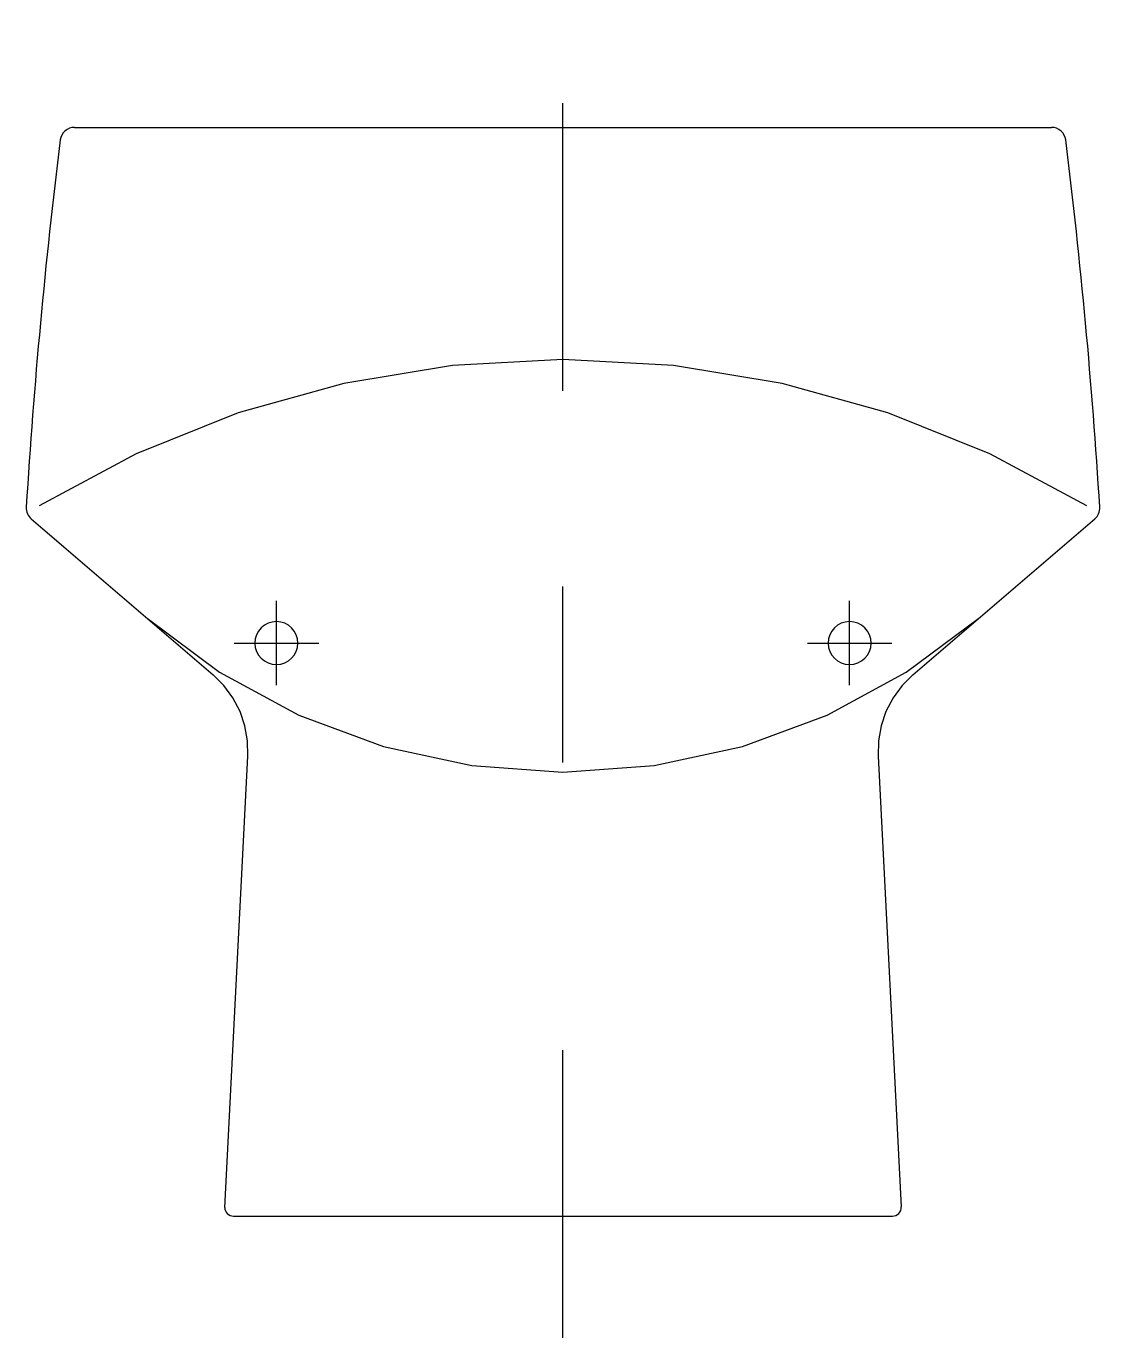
# Model space of a CAD drawing. Extents: x -347.218 to -346.845, y 283.273 to 283.729.
import ezdxf

# ---------------------------------------------------------------- set-up
doc = ezdxf.new("R2010")
doc.units = 0
doc.header["$LTSCALE"] = 0.278829
doc.header["$MEASUREMENT"] = 0
doc.linetypes.add('AXES', pattern=[0.54, 0.3, -0.08, 0.08, -0.08])
doc.linetypes.add('CONTINU', pattern=[0])
doc.layers.get('0').update_dxf_attribs({"linetype": 'CONTINUOUS'})
doc.layers.add('DECA_EIXOS', color=5, linetype='AXES')

msp = doc.modelspace()

# ---------------------------------------------------------------- linework, layer by layer
at = {"linetype": 'CONTINU'}
for points in [[(-347.20421, 283.69261, 0.185996), (-347.20584, 283.68952)], [(-347.2009, 283.69388, 0.180506), (-347.20421, 283.69261)], [(-346.85812, 283.69261, 0.179735), (-346.86144, 283.69388)], [(-346.8565, 283.68952, 0.185917), (-346.85812, 283.69261)], [(-347.20584, 283.68952, 0.007844), (-347.21275, 283.62577)], [(-346.84959, 283.62577, 0.007828), (-346.8565, 283.68952)], [(-347.21275, 283.62577, 0.007848), (-347.21766, 283.56185)], [(-346.84468, 283.56185, 0.007827), (-346.84959, 283.62577)], [(-347.21766, 283.56185, 0.116439), (-347.21727, 283.55961)], [(-346.84506, 283.55961, 0.116453), (-346.84468, 283.56185)], [(-347.21727, 283.55961, 0.114674), (-347.21593, 283.55777)], [(-346.8464, 283.55777, 0.11508), (-346.84506, 283.55961)], [(-347.13075, 283.5221, 1), (-347.13075, 283.50716)], [(-347.13075, 283.50716, 1), (-347.13075, 283.5221)], [(-346.93158, 283.5221, 1), (-346.93158, 283.50716)], [(-346.93158, 283.50716, 1), (-346.93158, 283.5221)], [(-347.14867, 283.31845, 0.20255), (-347.14781, 283.31635)], [(-346.91452, 283.31636, 0.224274), (-346.91367, 283.3187)], [(-347.14781, 283.31635, 0.196228), (-347.14569, 283.31547)], [(-346.91665, 283.31547, 0.195324), (-346.91452, 283.31636)]]:
    msp.add_lwpolyline(points, format="xyb", dxfattribs=at)
for points in [[(-347.2009, 283.69388), (-346.86144, 283.69388)], [(-347.03117, 283.61321), (-347.06956, 283.61112), (-347.1073, 283.60488), (-347.14404, 283.59461), (-347.17945, 283.5804), (-347.21317, 283.56235)], [(-346.84916, 283.56235), (-346.88288, 283.5804), (-346.91829, 283.59461), (-346.95503, 283.60488), (-346.99277, 283.61112), (-347.03117, 283.61321)], [(-347.21593, 283.55777), (-347.15276, 283.50362)], [(-346.90957, 283.50362), (-346.8464, 283.55777)], [(-347.1757, 283.52329), (-347.15046, 283.50449), (-347.12292, 283.48958), (-347.09355, 283.47872), (-347.06281, 283.47207), (-347.03117, 283.46982)], [(-347.03117, 283.46982), (-346.99952, 283.47207), (-346.96878, 283.47872), (-346.93941, 283.48958), (-346.91188, 283.50449), (-346.88663, 283.52329)], [(-347.14339, 283.49085), (-347.14585, 283.49556), (-347.14899, 283.49984), (-347.15276, 283.50362)], [(-346.90957, 283.50362), (-346.91334, 283.49984), (-346.91649, 283.49556), (-346.91894, 283.49085)], [(-347.14063, 283.47537), (-347.14075, 283.48065), (-347.14168, 283.48584), (-347.14339, 283.49085)], [(-346.91894, 283.49085), (-346.92065, 283.48584), (-346.92158, 283.48066), (-346.9217, 283.47537)], [(-347.14867, 283.31845), (-347.14063, 283.47537)], [(-346.9217, 283.47537), (-346.91367, 283.3187)], [(-347.14569, 283.31547), (-346.91665, 283.31547)]]:
    msp.add_lwpolyline(points, dxfattribs=at)
at = {"layer": 'DECA_EIXOS'}
for points in [[(-347.03117, 283.60232), (-347.03117, 283.72903)], [(-347.03117, 283.27318), (-347.03117, 283.53428)], [(-347.13075, 283.49995), (-347.13075, 283.52926)], [(-346.93158, 283.49995), (-346.93158, 283.52926)], [(-347.14538, 283.51463), (-347.11606, 283.51463)], [(-346.94627, 283.51463), (-346.91696, 283.51463)]]:
    msp.add_lwpolyline(points, dxfattribs=at)

doc.saveas('drawing.dxf')
